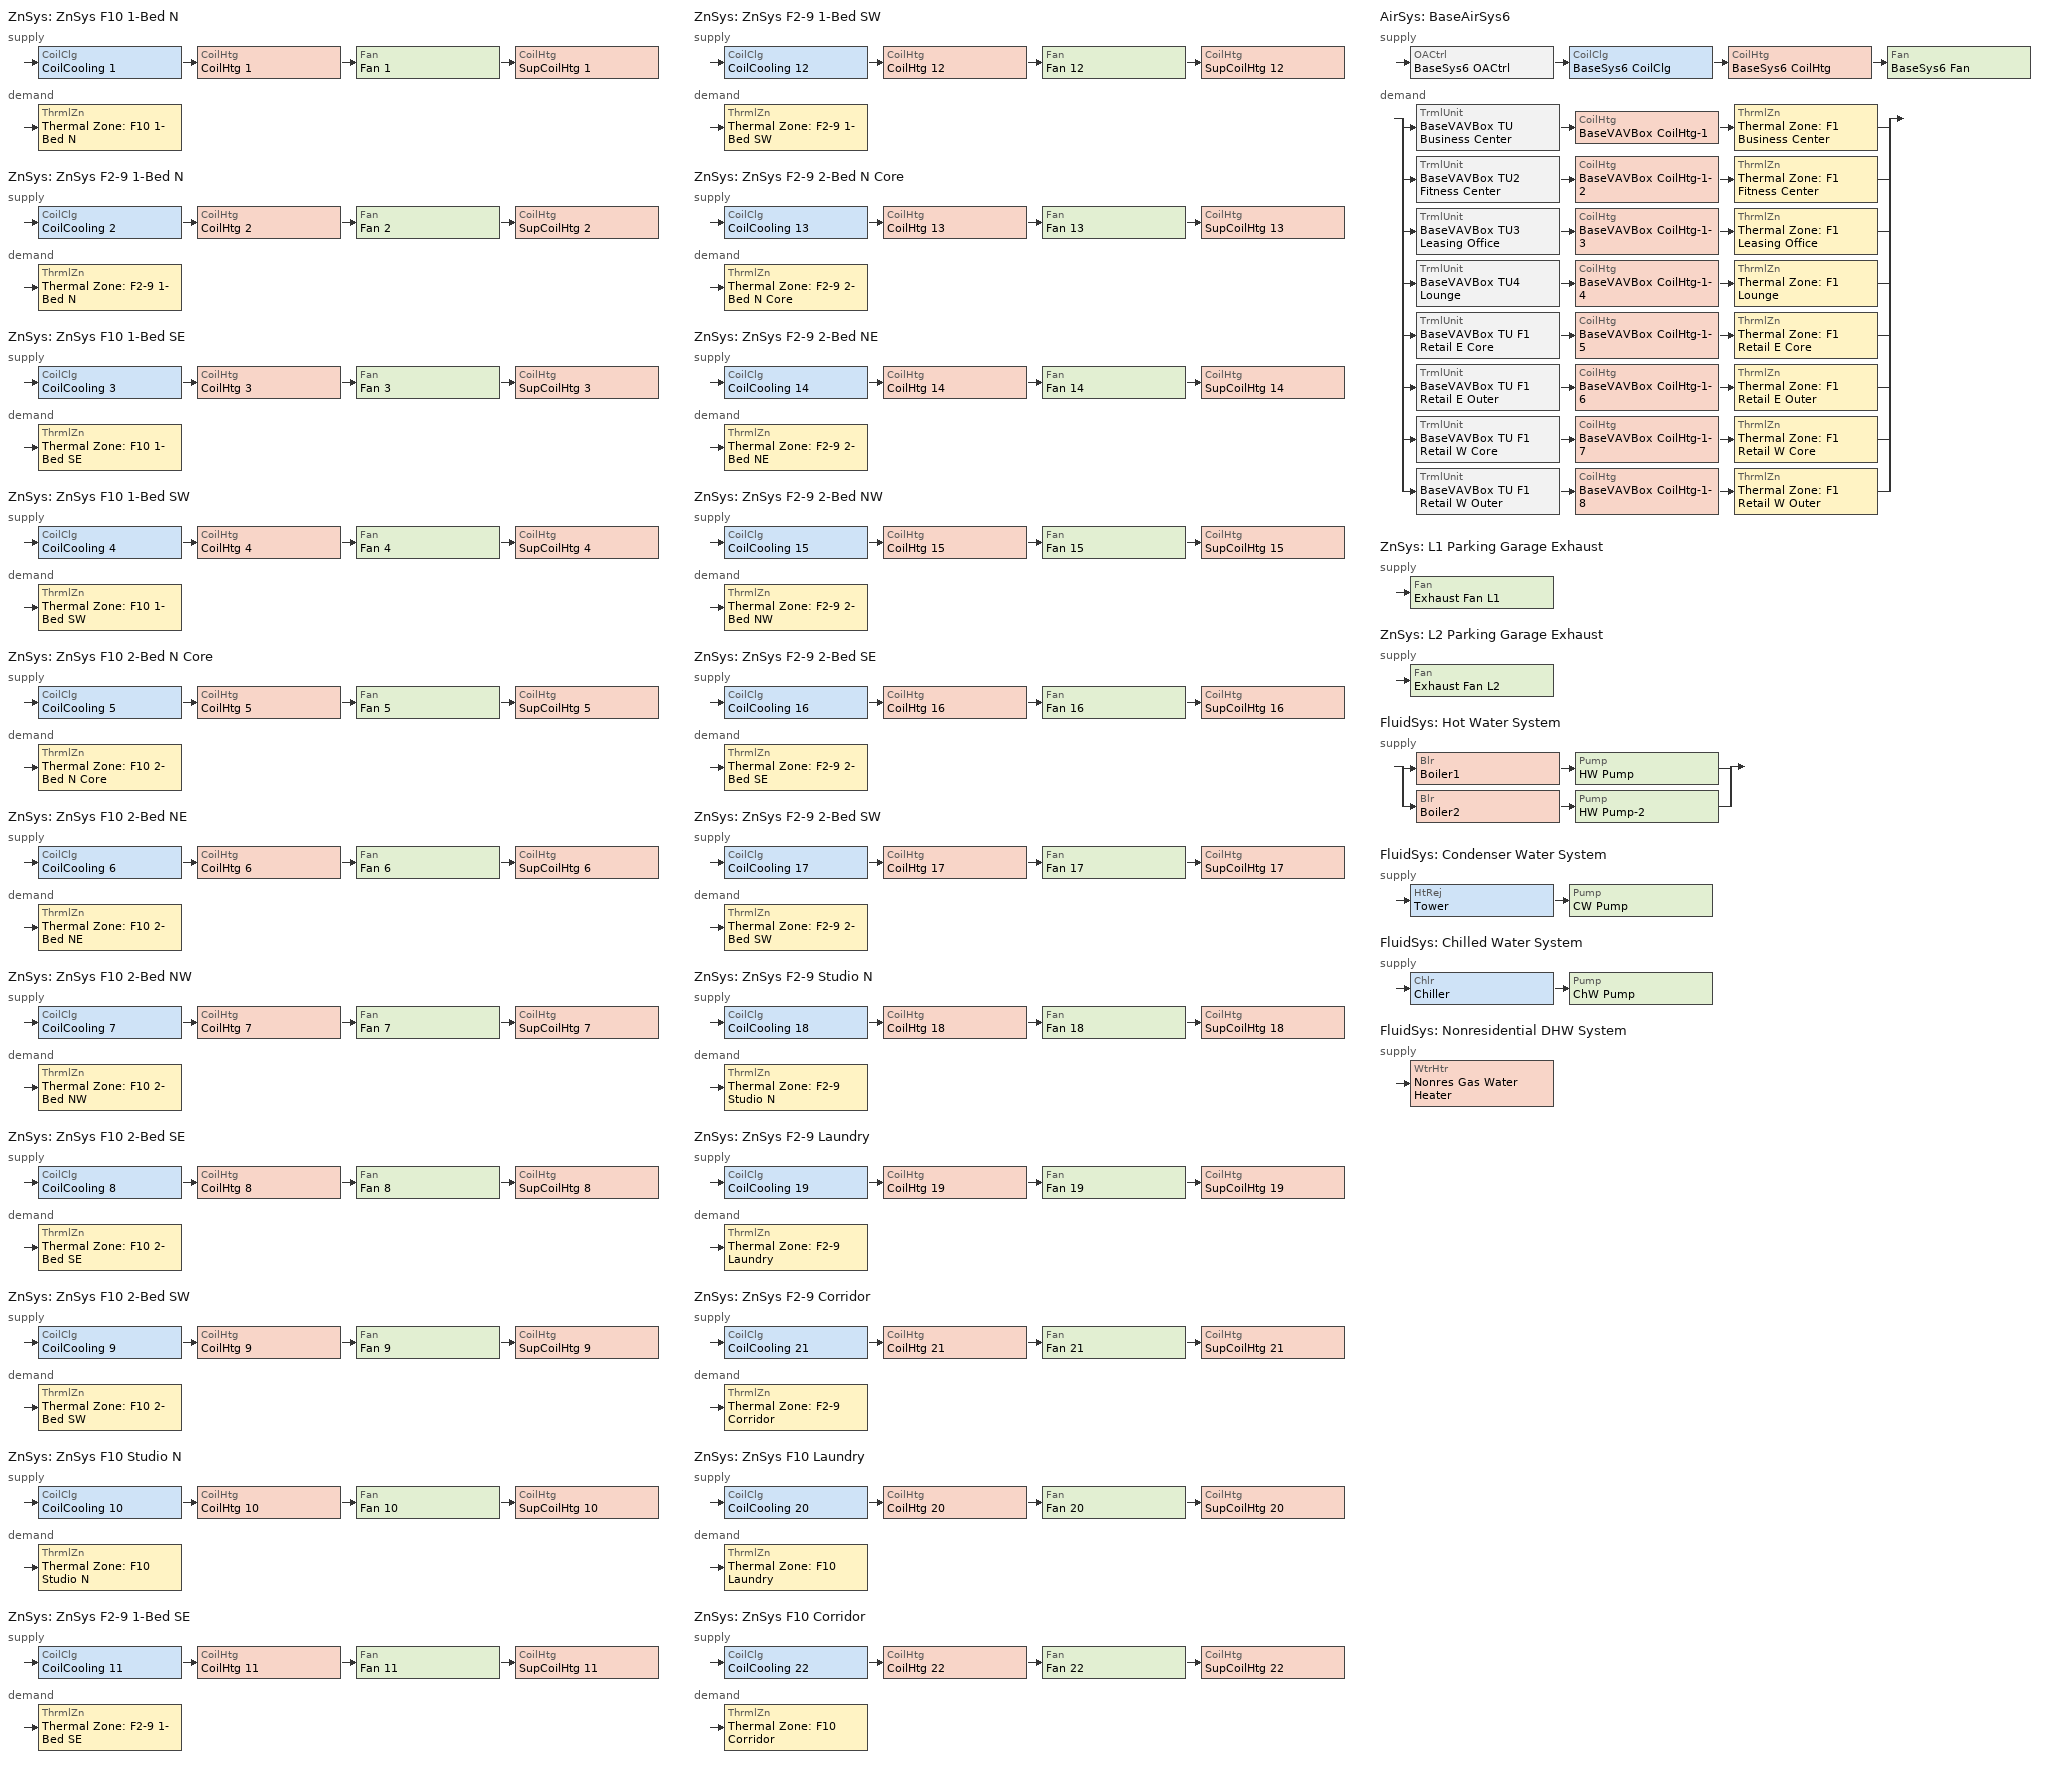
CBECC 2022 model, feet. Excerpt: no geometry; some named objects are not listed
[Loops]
ZnSys 'ZnSys F10 1-Bed N'
 supply: CoilClg 'CoilCooling 1' > CoilHtg 'CoilHtg 1' > Fan 'Fan 1' > CoilHtg 'SupCoilHtg 1'
 demand: ThrmlZn 'Thermal Zone: F10 1-Bed N'
ZnSys 'ZnSys F2-9 1-Bed N'
 supply: CoilClg 'CoilCooling 2' > CoilHtg 'CoilHtg 2' > Fan 'Fan 2' > CoilHtg 'SupCoilHtg 2'
 demand: ThrmlZn 'Thermal Zone: F2-9 1-Bed N'
ZnSys 'ZnSys F10 1-Bed SE'
 supply: CoilClg 'CoilCooling 3' > CoilHtg 'CoilHtg 3' > Fan 'Fan 3' > CoilHtg 'SupCoilHtg 3'
 demand: ThrmlZn 'Thermal Zone: F10 1-Bed SE'
ZnSys 'ZnSys F10 1-Bed SW'
 supply: CoilClg 'CoilCooling 4' > CoilHtg 'CoilHtg 4' > Fan 'Fan 4' > CoilHtg 'SupCoilHtg 4'
 demand: ThrmlZn 'Thermal Zone: F10 1-Bed SW'
ZnSys 'ZnSys F10 2-Bed N Core'
 supply: CoilClg 'CoilCooling 5' > CoilHtg 'CoilHtg 5' > Fan 'Fan 5' > CoilHtg 'SupCoilHtg 5'
 demand: ThrmlZn 'Thermal Zone: F10 2-Bed N Core'
ZnSys 'ZnSys F10 2-Bed NE'
 supply: CoilClg 'CoilCooling 6' > CoilHtg 'CoilHtg 6' > Fan 'Fan 6' > CoilHtg 'SupCoilHtg 6'
 demand: ThrmlZn 'Thermal Zone: F10 2-Bed NE'
ZnSys 'ZnSys F10 2-Bed NW'
 supply: CoilClg 'CoilCooling 7' > CoilHtg 'CoilHtg 7' > Fan 'Fan 7' > CoilHtg 'SupCoilHtg 7'
 demand: ThrmlZn 'Thermal Zone: F10 2-Bed NW'
ZnSys 'ZnSys F10 2-Bed SE'
 supply: CoilClg 'CoilCooling 8' > CoilHtg 'CoilHtg 8' > Fan 'Fan 8' > CoilHtg 'SupCoilHtg 8'
 demand: ThrmlZn 'Thermal Zone: F10 2-Bed SE'
ZnSys 'ZnSys F10 2-Bed SW'
 supply: CoilClg 'CoilCooling 9' > CoilHtg 'CoilHtg 9' > Fan 'Fan 9' > CoilHtg 'SupCoilHtg 9'
 demand: ThrmlZn 'Thermal Zone: F10 2-Bed SW'
ZnSys 'ZnSys F10 Studio N'
 supply: CoilClg 'CoilCooling 10' > CoilHtg 'CoilHtg 10' > Fan 'Fan 10' > CoilHtg 'SupCoilHtg 10'
 demand: ThrmlZn 'Thermal Zone: F10 Studio N'
ZnSys 'ZnSys F2-9 1-Bed SE'
 supply: CoilClg 'CoilCooling 11' > CoilHtg 'CoilHtg 11' > Fan 'Fan 11' > CoilHtg 'SupCoilHtg 11'
 demand: ThrmlZn 'Thermal Zone: F2-9 1-Bed SE'
ZnSys 'ZnSys F2-9 1-Bed SW'
 supply: CoilClg 'CoilCooling 12' > CoilHtg 'CoilHtg 12' > Fan 'Fan 12' > CoilHtg 'SupCoilHtg 12'
 demand: ThrmlZn 'Thermal Zone: F2-9 1-Bed SW'
ZnSys 'ZnSys F2-9 2-Bed N Core'
 supply: CoilClg 'CoilCooling 13' > CoilHtg 'CoilHtg 13' > Fan 'Fan 13' > CoilHtg 'SupCoilHtg 13'
 demand: ThrmlZn 'Thermal Zone: F2-9 2-Bed N Core'
ZnSys 'ZnSys F2-9 2-Bed NE'
 supply: CoilClg 'CoilCooling 14' > CoilHtg 'CoilHtg 14' > Fan 'Fan 14' > CoilHtg 'SupCoilHtg 14'
 demand: ThrmlZn 'Thermal Zone: F2-9 2-Bed NE'
ZnSys 'ZnSys F2-9 2-Bed NW'
 supply: CoilClg 'CoilCooling 15' > CoilHtg 'CoilHtg 15' > Fan 'Fan 15' > CoilHtg 'SupCoilHtg 15'
 demand: ThrmlZn 'Thermal Zone: F2-9 2-Bed NW'
ZnSys 'ZnSys F2-9 2-Bed SE'
 supply: CoilClg 'CoilCooling 16' > CoilHtg 'CoilHtg 16' > Fan 'Fan 16' > CoilHtg 'SupCoilHtg 16'
 demand: ThrmlZn 'Thermal Zone: F2-9 2-Bed SE'
ZnSys 'ZnSys F2-9 2-Bed SW'
 supply: CoilClg 'CoilCooling 17' > CoilHtg 'CoilHtg 17' > Fan 'Fan 17' > CoilHtg 'SupCoilHtg 17'
 demand: ThrmlZn 'Thermal Zone: F2-9 2-Bed SW'
ZnSys 'ZnSys F2-9 Studio N'
 supply: CoilClg 'CoilCooling 18' > CoilHtg 'CoilHtg 18' > Fan 'Fan 18' > CoilHtg 'SupCoilHtg 18'
 demand: ThrmlZn 'Thermal Zone: F2-9 Studio N'
ZnSys 'ZnSys F2-9 Laundry'
 supply: CoilClg 'CoilCooling 19' > CoilHtg 'CoilHtg 19' > Fan 'Fan 19' > CoilHtg 'SupCoilHtg 19'
 demand: ThrmlZn 'Thermal Zone: F2-9 Laundry'
ZnSys 'ZnSys F2-9 Corridor'
 supply: CoilClg 'CoilCooling 21' > CoilHtg 'CoilHtg 21' > Fan 'Fan 21' > CoilHtg 'SupCoilHtg 21'
 demand: ThrmlZn 'Thermal Zone: F2-9 Corridor'
ZnSys 'ZnSys F10 Laundry'
 supply: CoilClg 'CoilCooling 20' > CoilHtg 'CoilHtg 20' > Fan 'Fan 20' > CoilHtg 'SupCoilHtg 20'
 demand: ThrmlZn 'Thermal Zone: F10 Laundry'
ZnSys 'ZnSys F10 Corridor'
 supply: CoilClg 'CoilCooling 22' > CoilHtg 'CoilHtg 22' > Fan 'Fan 22' > CoilHtg 'SupCoilHtg 22'
 demand: ThrmlZn 'Thermal Zone: F10 Corridor'
AirSys 'BaseAirSys6'
 supply: OACtrl 'BaseSys6 OACtrl' > CoilClg 'BaseSys6 CoilClg' > CoilHtg 'BaseSys6 CoilHtg' > Fan 'BaseSys6 Fan'
 demand: split
  | TrmlUnit 'BaseVAVBox TU Business Center' > CoilHtg 'BaseVAVBox CoilHtg-1' > ThrmlZn 'Thermal Zone: F1 Business Center'
  | TrmlUnit 'BaseVAVBox TU2 Fitness Center' > CoilHtg 'BaseVAVBox CoilHtg-1-2' > ThrmlZn 'Thermal Zone: F1 Fitness Center'
  | TrmlUnit 'BaseVAVBox TU3 Leasing Office' > CoilHtg 'BaseVAVBox CoilHtg-1-3' > ThrmlZn 'Thermal Zone: F1 Leasing Office'
  | TrmlUnit 'BaseVAVBox TU4 Lounge' > CoilHtg 'BaseVAVBox CoilHtg-1-4' > ThrmlZn 'Thermal Zone: F1 Lounge'
  | TrmlUnit 'BaseVAVBox TU F1 Retail E Core' > CoilHtg 'BaseVAVBox CoilHtg-1-5' > ThrmlZn 'Thermal Zone: F1 Retail E Core'
  | TrmlUnit 'BaseVAVBox TU F1 Retail E Outer' > CoilHtg 'BaseVAVBox CoilHtg-1-6' > ThrmlZn 'Thermal Zone: F1 Retail E Outer'
  | TrmlUnit 'BaseVAVBox TU F1 Retail W Core' > CoilHtg 'BaseVAVBox CoilHtg-1-7' > ThrmlZn 'Thermal Zone: F1 Retail W Core'
  | TrmlUnit 'BaseVAVBox TU F1 Retail W Outer' > CoilHtg 'BaseVAVBox CoilHtg-1-8' > ThrmlZn 'Thermal Zone: F1 Retail W Outer'
ZnSys 'L1 Parking Garage Exhaust'
 supply: Fan 'Exhaust Fan L1'
ZnSys 'L2 Parking Garage Exhaust'
 supply: Fan 'Exhaust Fan L2'
FluidSys 'Hot Water System'
 supply: split
  | Blr 'Boiler1' > Pump 'HW Pump'
  | Blr 'Boiler2' > Pump 'HW Pump-2'
FluidSys 'Condenser Water System'
 supply: HtRej 'Tower' > Pump 'CW Pump'
FluidSys 'Chilled Water System'
 supply: Chlr 'Chiller' > Pump 'ChW Pump'
FluidSys 'Nonresidential DHW System'
 supply: WtrHtr 'Nonres Gas Water Heater'
[ZnSys]
Name | Type | Cnt | ExhSysType | ExhCtrlMthd
ZnSys F10 1-Bed N; ZnSys F10 1-Bed SE; ZnSys F10 1-Bed SW; ZnSys F10 Studio N | SZHP | 2
ZnSys F2-9 1-Bed N; ZnSys F2-9 1-Bed SE; ZnSys F2-9 1-Bed SW; ZnSys F2-9 Studio N | SZHP | 16
ZnSys F10 2-Bed N Core; ZnSys F10 2-Bed NE; ZnSys F10 2-Bed NW; ZnSys F10 2-Bed SE; ZnSys F10 2-Bed SW; ZnSys F10 Laundry; ZnSys F10 Corridor | SZHP | 1
ZnSys F2-9 2-Bed N Core; ZnSys F2-9 2-Bed NE; ZnSys F2-9 2-Bed NW; ZnSys F2-9 2-Bed SE; ZnSys F2-9 2-Bed SW; ZnSys F2-9 Laundry; ZnSys F2-9 Corridor | SZHP | 8
L1 Parking Garage Exhaust; L2 Parking Garage Exhaust | Exhaust |  | ParkingGarage | COControl
[CoilClg]
Name | Sys | Type | CapTotNetRtd | DXSEER | DXEER | BypassMinEffCheck | FluidSegInRef | FluidSegOutRef
CoilCooling 1 | ZnSys F10 1-Bed N | DirectExpansion | 8336.48 | 16.5 | 13 | 1
CoilCooling 2 | ZnSys F2-9 1-Bed N | DirectExpansion | 6910.8 | 16.5 | 13 | 1
CoilCooling 3 | ZnSys F10 1-Bed SE | DirectExpansion | 13204.1 | 16.5 | 13 | 1
CoilCooling 4 | ZnSys F10 1-Bed SW | DirectExpansion | 13069.4 | 16.5 | 13 | 1
CoilCooling 5 | ZnSys F10 2-Bed N Core | DirectExpansion | 11245.4 | 16.5 | 13 | 1
CoilCooling 6 | ZnSys F10 2-Bed NE | DirectExpansion | 16098.4 | 16.5 | 13 | 1
CoilCooling 7 | ZnSys F10 2-Bed NW | DirectExpansion | 22455.3 | 16.5 | 13 | 1
CoilCooling 8 | ZnSys F10 2-Bed SE | DirectExpansion | 19686.2 | 16.5 | 13 | 1
CoilCooling 9 | ZnSys F10 2-Bed SW | DirectExpansion | 23820.4 | 16.5 | 13 | 1
CoilCooling 10 | ZnSys F10 Studio N | DirectExpansion | 6164.33 | 16.5 | 13 | 1
CoilCooling 11 | ZnSys F2-9 1-Bed SE | DirectExpansion | 12635.6 | 16.5 | 13 | 1
CoilCooling 12 | ZnSys F2-9 1-Bed SW | DirectExpansion | 12494.1 | 16.5 | 13 | 1
CoilCooling 13 | ZnSys F2-9 2-Bed N Core | DirectExpansion | 9270.84 | 16.5 | 13 | 1
CoilCooling 14 | ZnSys F2-9 2-Bed NE | DirectExpansion | 15110.3 | 16.5 | 13 | 1
CoilCooling 15 | ZnSys F2-9 2-Bed NW | DirectExpansion | 20630.8 | 16.5 | 13 | 1
CoilCooling 16 | ZnSys F2-9 2-Bed SE | DirectExpansion | 18581.9 | 16.5 | 13 | 1
CoilCooling 17 | ZnSys F2-9 2-Bed SW | DirectExpansion | 22463.7 | 16.5 | 13 | 1
CoilCooling 18 | ZnSys F2-9 Studio N | DirectExpansion | 5163.77 | 16.5 | 13 | 1
CoilCooling 19 | ZnSys F2-9 Laundry | DirectExpansion | 5400 | 16.5 | 13 | 1
CoilCooling 21 | ZnSys F2-9 Corridor | DirectExpansion | 36000 | 16.5 | 13 | 1
CoilCooling 20 | ZnSys F10 Laundry | DirectExpansion | 5400 | 16.5 | 13 | 1
CoilCooling 22 | ZnSys F10 Corridor | DirectExpansion | 36000 | 16.5 | 13 | 1
BaseSys6 CoilClg | BaseAirSys6 | ChilledWater |  |  |  |  | ChW Supply | ChW Return
[CoilHtg]
Name | Sys | Type | HtPumpHSPF | BypassMinEffCheck | HtPumpSuppCoilHtgRef | HtPumpDefHtSrc | FluidSegInRef | FluidSegOutRef
CoilHtg 1 | ZnSys F10 1-Bed N | HeatPump | 9 | 1 | SupCoilHtg 1 | Electric
SupCoilHtg 1 | ZnSys F10 1-Bed N | Resistance
CoilHtg 2 | ZnSys F2-9 1-Bed N | HeatPump | 9 | 1 | SupCoilHtg 2 | Electric
SupCoilHtg 2 | ZnSys F2-9 1-Bed N | Resistance
CoilHtg 3 | ZnSys F10 1-Bed SE | HeatPump | 9 | 1 | SupCoilHtg 3 | Electric
SupCoilHtg 3 | ZnSys F10 1-Bed SE | Resistance
CoilHtg 4 | ZnSys F10 1-Bed SW | HeatPump | 9 | 1 | SupCoilHtg 4 | Electric
SupCoilHtg 4 | ZnSys F10 1-Bed SW | Resistance
CoilHtg 5 | ZnSys F10 2-Bed N Core | HeatPump | 9 | 1 | SupCoilHtg 5 | Electric
SupCoilHtg 5 | ZnSys F10 2-Bed N Core | Resistance
CoilHtg 6 | ZnSys F10 2-Bed NE | HeatPump | 9 | 1 | SupCoilHtg 6 | Electric
SupCoilHtg 6 | ZnSys F10 2-Bed NE | Resistance
CoilHtg 7 | ZnSys F10 2-Bed NW | HeatPump | 9 | 1 | SupCoilHtg 7 | Electric
SupCoilHtg 7 | ZnSys F10 2-Bed NW | Resistance
CoilHtg 8 | ZnSys F10 2-Bed SE | HeatPump | 9 | 1 | SupCoilHtg 8 | Electric
SupCoilHtg 8 | ZnSys F10 2-Bed SE | Resistance
CoilHtg 9 | ZnSys F10 2-Bed SW | HeatPump | 9 | 1 | SupCoilHtg 9 | Electric
SupCoilHtg 9 | ZnSys F10 2-Bed SW | Resistance
CoilHtg 10 | ZnSys F10 Studio N | HeatPump | 9 | 1 | SupCoilHtg 10 | Electric
SupCoilHtg 10 | ZnSys F10 Studio N | Resistance
CoilHtg 11 | ZnSys F2-9 1-Bed SE | HeatPump | 9 | 1 | SupCoilHtg 11 | Electric
SupCoilHtg 11 | ZnSys F2-9 1-Bed SE | Resistance
CoilHtg 12 | ZnSys F2-9 1-Bed SW | HeatPump | 9 | 1 | SupCoilHtg 12 | Electric
SupCoilHtg 12 | ZnSys F2-9 1-Bed SW | Resistance
CoilHtg 13 | ZnSys F2-9 2-Bed N Core | HeatPump | 9 | 1 | SupCoilHtg 13 | Electric
SupCoilHtg 13 | ZnSys F2-9 2-Bed N Core | Resistance
CoilHtg 14 | ZnSys F2-9 2-Bed NE | HeatPump | 9 | 1 | SupCoilHtg 14 | Electric
SupCoilHtg 14 | ZnSys F2-9 2-Bed NE | Resistance
CoilHtg 15 | ZnSys F2-9 2-Bed NW | HeatPump | 9 | 1 | SupCoilHtg 15 | Electric
SupCoilHtg 15 | ZnSys F2-9 2-Bed NW | Resistance
CoilHtg 16 | ZnSys F2-9 2-Bed SE | HeatPump | 9 | 1 | SupCoilHtg 16 | Electric
SupCoilHtg 16 | ZnSys F2-9 2-Bed SE | Resistance
CoilHtg 17 | ZnSys F2-9 2-Bed SW | HeatPump | 9 | 1 | SupCoilHtg 17 | Electric
SupCoilHtg 17 | ZnSys F2-9 2-Bed SW | Resistance
CoilHtg 18 | ZnSys F2-9 Studio N | HeatPump | 9 | 1 | SupCoilHtg 18 | Electric
SupCoilHtg 18 | ZnSys F2-9 Studio N | Resistance
CoilHtg 19 | ZnSys F2-9 Laundry | HeatPump | 9 | 1 | SupCoilHtg 19 | Electric
SupCoilHtg 19 | ZnSys F2-9 Laundry | Resistance
CoilHtg 21 | ZnSys F2-9 Corridor | HeatPump | 9 | 1 | SupCoilHtg 21 | Electric
SupCoilHtg 21 | ZnSys F2-9 Corridor | Resistance
CoilHtg 20 | ZnSys F10 Laundry | HeatPump | 9 | 1 | SupCoilHtg 20 | Electric
SupCoilHtg 20 | ZnSys F10 Laundry | Resistance
CoilHtg 22 | ZnSys F10 Corridor | HeatPump | 9 | 1 | SupCoilHtg 22 | Electric
SupCoilHtg 22 | ZnSys F10 Corridor | Resistance
BaseSys6 CoilHtg; BaseVAVBox CoilHtg-1; BaseVAVBox CoilHtg-1-2; BaseVAVBox CoilHtg-1-3; BaseVAVBox CoilHtg-1-4; BaseVAVBox CoilHtg-1-5; BaseVAVBox CoilHtg-1-6; BaseVAVBox CoilHtg-1-7; BaseVAVBox CoilHtg-1-8 | BaseAirSys6 | HotWater |  |  |  |  | HW Supply | HW Return
[Fan]
Name | Sys | CtrlMthd | ModelingMthd | FlowCap | PwrIdx
Fan 1 | ZnSys F10 1-Bed N | TwoSpeed | PowerPerUnitFlow | 243.147 | 0.58
Fan 2 | ZnSys F2-9 1-Bed N | TwoSpeed | PowerPerUnitFlow | 201.565 | 0.58
Fan 3 | ZnSys F10 1-Bed SE | TwoSpeed | PowerPerUnitFlow | 385.12 | 0.58
Fan 4 | ZnSys F10 1-Bed SW | TwoSpeed | PowerPerUnitFlow | 381.191 | 0.58
Fan 5 | ZnSys F10 2-Bed N Core | TwoSpeed | PowerPerUnitFlow | 327.991 | 0.58
Fan 6 | ZnSys F10 2-Bed NE | TwoSpeed | PowerPerUnitFlow | 469.537 | 0.58
Fan 7 | ZnSys F10 2-Bed NW | TwoSpeed | PowerPerUnitFlow | 654.946 | 0.58
Fan 8 | ZnSys F10 2-Bed SE | TwoSpeed | PowerPerUnitFlow | 574.181 | 0.58
Fan 9 | ZnSys F10 2-Bed SW | TwoSpeed | PowerPerUnitFlow | 694.762 | 0.58
Fan 10 | ZnSys F10 Studio N | TwoSpeed | PowerPerUnitFlow | 179.793 | 0.58
Fan 11 | ZnSys F2-9 1-Bed SE | TwoSpeed | PowerPerUnitFlow | 368.538 | 0.58
Fan 12 | ZnSys F2-9 1-Bed SW | TwoSpeed | PowerPerUnitFlow | 364.411 | 0.58
Fan 13 | ZnSys F2-9 2-Bed N Core | TwoSpeed | PowerPerUnitFlow | 270.399 | 0.58
Fan 14 | ZnSys F2-9 2-Bed NE | TwoSpeed | PowerPerUnitFlow | 440.717 | 0.58
Fan 15 | ZnSys F2-9 2-Bed NW | TwoSpeed | PowerPerUnitFlow | 601.732 | 0.58
Fan 16 | ZnSys F2-9 2-Bed SE | TwoSpeed | PowerPerUnitFlow | 541.972 | 0.58
Fan 17 | ZnSys F2-9 2-Bed SW | TwoSpeed | PowerPerUnitFlow | 655.191 | 0.58
Fan 18 | ZnSys F2-9 Studio N | TwoSpeed | PowerPerUnitFlow | 150.61 | 0.58
Fan 19 | ZnSys F2-9 Laundry | TwoSpeed | PowerPerUnitFlow | 157.5 | 0.58
Fan 21 | ZnSys F2-9 Corridor | TwoSpeed | PowerPerUnitFlow | 1050 | 0.58
Fan 20 | ZnSys F10 Laundry | TwoSpeed | PowerPerUnitFlow | 157.5 | 0.58
Fan 22 | ZnSys F10 Corridor | TwoSpeed | PowerPerUnitFlow | 1050 | 0.58
BaseSys6 Fan | BaseAirSys6 | VariableSpeedDrive
Exhaust Fan L1 | L1 Parking Garage Exhaust | VariableSpeedDrive
Exhaust Fan L2 | L2 Parking Garage Exhaust | VariableSpeedDrive
[AirSys]
BaseAirSys6: Type=VAV; CtrlSysType=DDCToZone; OptStart=1
[AirSeg] Sys=BaseAirSys6
Name | Type
BaseSys6 SupAirSeg | Supply
BaseSys6 RetAirSeg | Return
[OACtrl]
BaseSys6 OACtrl: Sys=BaseAirSys6; EconoCtrlMthd=DifferentialDryBulb; EconoIntegration=Integrated; AirSegSupRef=BaseSys6 SupAirSeg; AirSegRetRef=BaseSys6 RetAirSeg
[TrmlUnit] Sys=BaseAirSys6; Type=VAVReheatBox; ReheatCtrlMthd=DualMaximum
Name | ZnServedRef | Cnt
BaseVAVBox TU Business Center | Thermal Zone: F1 Business Center
BaseVAVBox TU2 Fitness Center | Thermal Zone: F1 Fitness Center
BaseVAVBox TU3 Leasing Office | Thermal Zone: F1 Leasing Office
BaseVAVBox TU4 Lounge | Thermal Zone: F1 Lounge
BaseVAVBox TU F1 Retail E Core | Thermal Zone: F1 Retail E Core | 2
BaseVAVBox TU F1 Retail E Outer | Thermal Zone: F1 Retail E Outer
BaseVAVBox TU F1 Retail W Core | Thermal Zone: F1 Retail W Core | 2
BaseVAVBox TU F1 Retail W Outer | Thermal Zone: F1 Retail W Outer
[FluidSys]
Name | Type | CtrlType
Hot Water System | HotWater
Condenser Water System | CondenserWater
Chilled Water System | ChilledWater | DDC
Nonresidential DHW System | ServiceHotWater
[Blr] Sys=Hot Water System; Type=HotWater; FuelSrc=Gas; DraftType=MechanicalNoncondensing; FluidSegInRef=HW Return; FluidSegOutRef=HW Supply
Boiler1; Boiler2
[Pump]
Name | Sys | SpdCtrl
HW Pump; HW Pump-2 | Hot Water System | VariableSpeed
CW Pump | Condenser Water System | ConstantSpeed
ChW Pump | Chilled Water System | VariableSpeed
[FluidSeg]
Name | Sys | Type | Src
HW Supply | Hot Water System | PrimarySupply
HW Return | Hot Water System | PrimaryReturn
CW Supply | Condenser Water System | PrimarySupply
CW Return | Condenser Water System | PrimaryReturn
ChW Supply | Chilled Water System | PrimarySupply
ChW Return | Chilled Water System | PrimaryReturn
DHW Supply | Nonresidential DHW System | PrimarySupply
DHW Makeup | Nonresidential DHW System | MakeupFluid | MunicipalWater
[HtRej]
Tower: Sys=Condenser Water System; Type=OpenTower; FanType=Axial; ModCtrl=VariableSpeedDrive; FluidSegInRef=CW Return; FluidSegOutRef=CW Supply
[Chlr]
Chiller: Sys=Chilled Water System; Type=Screw; FuelSrc=Electric; CndsrType=Fluid; CndsrFluidSegInRef=CW Supply; CndsrFluidSegOutRef=CW Return; EvapFluidSegInRef=ChW Return; EvapFluidSegOutRef=ChW Supply; EvapHasBypass=1
[WtrHtr]
Nonres Gas Water Heater: Sys=Nonresidential DHW System; FluidSegOutRef=DHW Supply; FluidSegMakeupRef=DHW Makeup; FuelSrc=Gas
